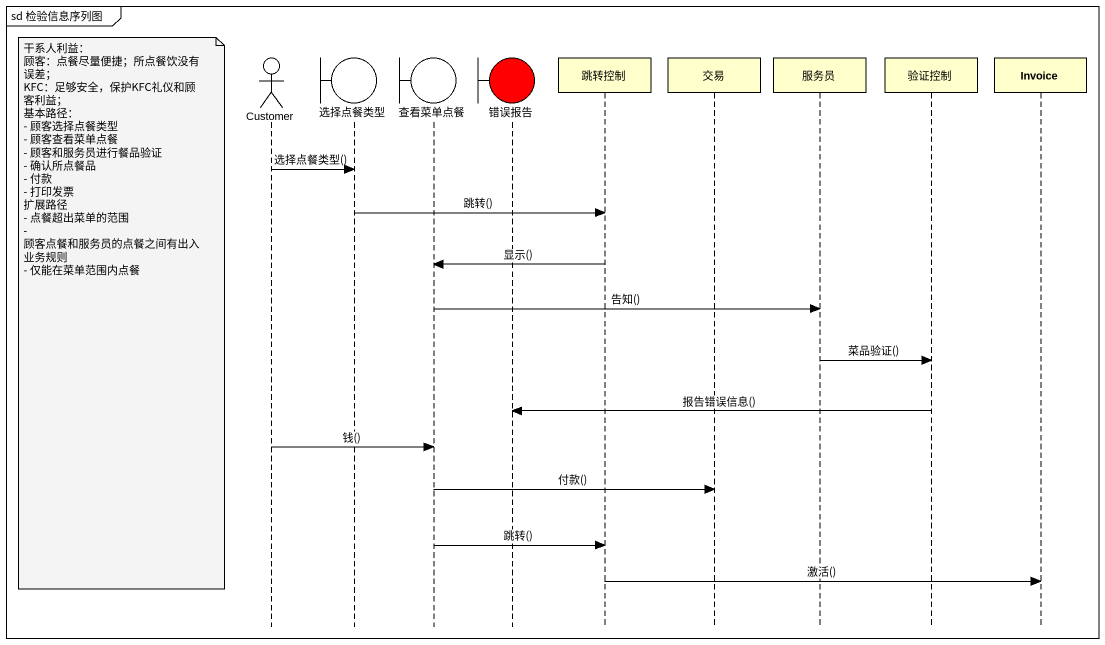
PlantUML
@startuml
mainframe sd 检验信息序列图
hide footbox
actor Customer
boundary 选择点餐类型
boundary 查看菜单点餐
boundary 错误报告 #FF0000
participant 跳转控制
participant 交易
participant 服务员
participant 验证控制
participant Invoice

Customer -> 选择点餐类型 : 选择点餐类型()
选择点餐类型 -> 跳转控制 : 跳转()
跳转控制 -> 查看菜单点餐 : 显示()
查看菜单点餐 -> 服务员 : 告知()
note left of Customer
  干系人利益：
  顾客：点餐尽量便捷；所点餐饮没有误差；
  KFC：足够安全，保护KFC礼仪和顾客利益；
  基本路径：
  - 顾客选择点餐类型
  - 顾客查看菜单点餐
  - 顾客和服务员进行餐品验证
  - 确认所点餐品
  - 付款
  - 打印发票
  扩展路径
  - 点餐超出菜单的范围
  - 顾客点餐和服务员的点餐之间有出入
  业务规则
  - 仅能在菜单范围内点餐
end note
服务员 -> 验证控制 : 菜品验证()
验证控制 -> 错误报告 : 报告错误信息()
Customer -> 查看菜单点餐 : 钱()
查看菜单点餐 -> 交易 : 付款()
查看菜单点餐 -> 跳转控制 : 跳转()
跳转控制 -> Invoice : 激活()
@enduml
